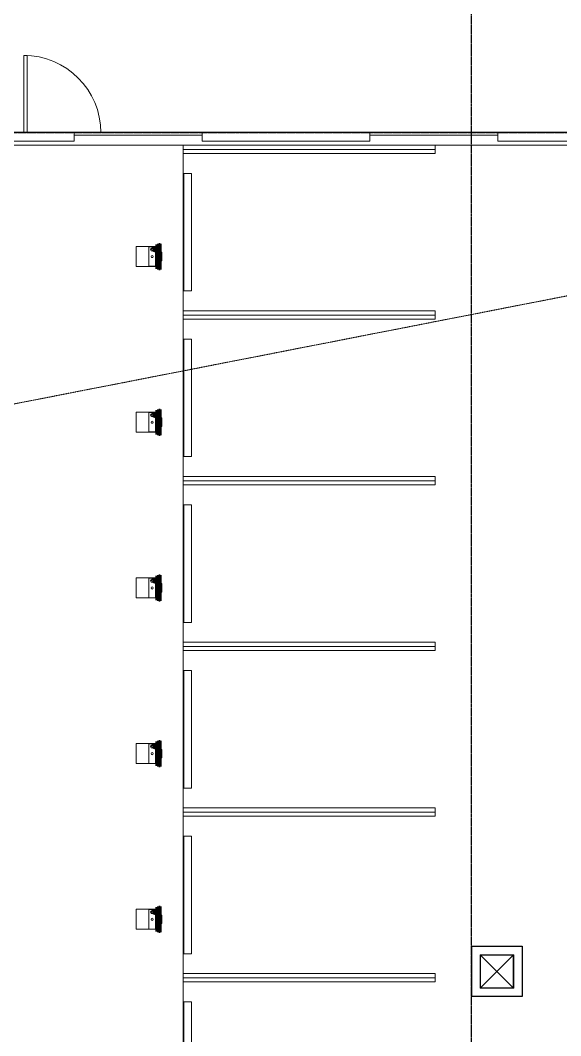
# Model space of a CAD drawing. Header units: millimetres. Extents: x -677815 to 476396, y -125373 to 39000.
# Drawn here: x 137530 to 143967, y 9234 to 21339 of the extents above; entities that cross this region are included whole.
import ezdxf

# ---------------------------------------------------------------- set-up
doc = ezdxf.new("R2010")
doc.units = ezdxf.units.MM
for name, pattern in [('Xref building Toll$0$_SBA Dash - Loose', [5, 3, -2]), ('Xref building Toll$0$_SBA Dash Dot - Loose', [6, 4, -1, 0, -1]), ('Xref building Toll$0$Grid Line', [22.225, 12.7, -3.175, 3.175, -3.175])]:
    doc.linetypes.add(name, pattern=pattern)
for name, color, linetype, lineweight in [('AM_BOR', 4, 'Continuous', 25), ('Xref building Toll$0$A-DETL', 90, 'Continuous', 9), ('Xref building Toll$0$A-DOOR', 31, 'Continuous', 9), ('Xref building Toll$0$A-FLOR', 192, 'Continuous', 25), ('Xref building Toll$0$A-GLAZ', 151, 'Continuous', 9), ('Xref building Toll$0$A-WALL', 113, 'Continuous', 9), ('Xref building Toll$0$C-PRKG', 70, 'Continuous', 9), ('Xref building Toll$0$E-ELEC-EQPM', 71, 'Continuous', 9), ('Xref building Toll$0$P-SANR-FIXT', 6, 'Continuous', 9), ('Xref building Toll$0$P-SANR-FIXT-HDLN', 131, 'Continuous', 9)]:
    doc.layers.add(name, color=color, linetype=linetype, lineweight=lineweight)
doc.layers.add('Xref building Toll$0$S-GRID', color=8, linetype='Continuous')

# ---------------------------------------------------------------- blocks, each defined once
blk = doc.blocks.new('Xref building Toll$0$Toll Grids')
at = {"layer": 'Xref building Toll$0$S-GRID', "linetype": 'Xref building Toll$0$Grid Line'}
for p, q in [((142905, -125373.3), (142905, 36031.5)), ((107519.9, 20000), (163674.6, 20000))]:
    blk.add_line(p, q, dxfattribs=at)
blk = doc.blocks.new('Xref building Toll$0$_SBAMHE2-3000X1975 Parking 90_1 - MHE2-1684271-MASTER GROUND FLOOR')
at = {"layer": 'Xref building Toll$0$C-PRKG'}
for p, q in [((7887.5, 0), (9862.5, 0)), ((9575, 0), (8175, 0)), ((9575, 0), (8175, 0)), ((9912.5, 0), (9812.5, 0)), ((9812.5, 0), (9812.5, -3000)), ((9812.5, -3000), (9812.5, 0)), ((9812.5, 0), (9912.5, 0)), ((9812.5, 0), (9812.5, 0)), ((9912.5, 0), (9812.5, 0)), ((9812.5, 0), (9812.5, -3000)), ((9812.5, -3000), (9812.5, 0)), ((9812.5, 0), (9912.5, 0)), ((9812.5, 0), (9812.5, 0)), ((9862.5, 0), (11837.5, 0)), ((9862.5, 0), (9862.5, -3000)), ((9862.5, 0), (9862.5, -3000)), ((9912.5, -3000), (9912.5, 0)), ((9912.5, 0), (9912.5, -3000)), ((9912.5, 0), (9912.5, 0)), ((9912.5, -3000), (9912.5, 0)), ((9912.5, 0), (9912.5, -3000)), ((9912.5, 0), (9912.5, 0)), ((10150, -4.5), (10150, 0)), ((10150, 0), (10150, 0)), ((10150, 0), (10150, -100)), ((11550, 0), (10150, 0)), ((11550, 0), (10150, 0)), ((11887.5, 0), (11787.5, 0)), ((11787.5, 0), (11787.5, -3000)), ((11787.5, -3000), (11787.5, 0)), ((11787.5, 0), (11887.5, 0)), ((11787.5, 0), (11787.5, 0)), ((11887.5, 0), (11787.5, 0)), ((11787.5, 0), (11787.5, -3000)), ((11787.5, -3000), (11787.5, 0)), ((11787.5, 0), (11887.5, 0)), ((11787.5, 0), (11787.5, 0)), ((11837.5, 0), (13812.5, 0)), ((11837.5, 0), (11837.5, -3000)), ((11837.5, 0), (11837.5, -3000)), ((11887.5, -3000), (11887.5, 0)), ((11887.5, 0), (11887.5, -3000)), ((11887.5, 0), (11887.5, 0)), ((11887.5, -3000), (11887.5, 0)), ((11887.5, 0), (11887.5, -3000)), ((11887.5, 0), (11887.5, 0)), ((12125, -4.5), (12125, 0)), ((12125, 0), (12125, 0)), ((12125, 0), (12125, -100)), ((13525, 0), (12125, 0)), ((13525, 0), (12125, 0)), ((13862.5, 0), (13762.5, 0)), ((13762.5, 0), (13762.5, -3000)), ((13762.5, -3000), (13762.5, 0)), ((13762.5, 0), (13862.5, 0)), ((13762.5, 0), (13762.5, 0)), ((13862.5, 0), (13762.5, 0)), ((13762.5, 0), (13762.5, -3000)), ((13762.5, -3000), (13762.5, 0)), ((13762.5, 0), (13862.5, 0)), ((13762.5, 0), (13762.5, 0)), ((13812.5, 0), (15787.5, 0)), ((13812.5, 0), (13812.5, -3000)), ((13812.5, 0), (13812.5, -3000)), ((13862.5, -3000), (13862.5, 0)), ((13862.5, 0), (13862.5, -3000)), ((13862.5, 0), (13862.5, 0)), ((13862.5, -3000), (13862.5, 0)), ((13862.5, 0), (13862.5, -3000)), ((13862.5, 0), (13862.5, 0)), ((14100, -4.5), (14100, 0)), ((14100, 0), (14100, 0)), ((14100, 0), (14100, -100)), ((15500, 0), (14100, 0)), ((15500, 0), (14100, 0)), ((15837.5, 0), (15737.5, 0)), ((15737.5, 0), (15737.5, -3000)), ((15737.5, -3000), (15737.5, 0)), ((15737.5, 0), (15837.5, 0)), ((15737.5, 0), (15737.5, 0)), ((15837.5, 0), (15737.5, 0)), ((15737.5, 0), (15737.5, -3000)), ((15737.5, -3000), (15737.5, 0)), ((15737.5, 0), (15837.5, 0)), ((15737.5, 0), (15737.5, 0)), ((15787.5, 0), (17762.5, 0)), ((15787.5, 0), (15787.5, -3000)), ((15787.5, 0), (15787.5, -3000)), ((15837.5, -3000), (15837.5, 0)), ((15837.5, 0), (15837.5, -3000)), ((15837.5, 0), (15837.5, 0)), ((15837.5, -3000), (15837.5, 0)), ((15837.5, 0), (15837.5, -3000)), ((15837.5, 0), (15837.5, 0)), ((16075, -4.5), (16075, 0)), ((16075, 0), (16075, 0)), ((16075, 0), (16075, -100)), ((17475, 0), (16075, 0)), ((17475, 0), (16075, 0)), ((17812.5, 0), (17712.5, 0)), ((17712.5, 0), (17712.5, -3000)), ((17712.5, -3000), (17712.5, 0)), ((17712.5, 0), (17812.5, 0)), ((17712.5, 0), (17712.5, 0)), ((17812.5, 0), (17712.5, 0)), ((17712.5, 0), (17712.5, -3000)), ((17712.5, -3000), (17712.5, 0)), ((17712.5, 0), (17812.5, 0)), ((17712.5, 0), (17712.5, 0)), ((17762.5, 0), (19737.5, 0)), ((17762.5, 0), (17762.5, -3000)), ((17762.5, 0), (17762.5, -3000)), ((17812.5, -3000), (17812.5, 0)), ((17812.5, 0), (17812.5, -3000)), ((17812.5, 0), (17812.5, 0)), ((17812.5, -3000), (17812.5, 0)), ((17812.5, 0), (17812.5, -3000)), ((17812.5, 0), (17812.5, 0)), ((18050, -4.5), (18050, 0)), ((18050, 0), (18050, 0)), ((18050, 0), (18050, -100)), ((19450, 0), (18050, 0)), ((19450, 0), (18050, 0)), ((19787.5, 0), (19687.5, 0)), ((19687.5, 0), (19687.5, -3000)), ((19687.5, -3000), (19687.5, 0)), ((19687.5, 0), (19787.5, 0)), ((19687.5, 0), (19687.5, 0)), ((19737.5, 0), (19737.5, -3000)), ((19787.5, -3000), (19787.5, 0)), ((19787.5, 0), (19787.5, -3000)), ((19787.5, 0), (19787.5, 0)), ((9575, -9.5), (8175, -9.5)), ((8175, -9.5), (9575, -9.5)), ((8175, -100), (9575, -100)), ((8175, -100), (9575, -100)), ((9575, -100), (9575, 0)), ((9575, 0), (9575, 0)), ((9575, 0), (9575, -4.5)), ((9575, -4.5), (9575, -9.5)), ((9575, -9.5), (9575, -9.5)), ((9575, -9.5), (9575, -17.5)), ((9575, -17.5), (9575, -95)), ((9575, -100), (9575, -95)), ((9575, -100), (9575, -100)), ((10150, -9.5), (10150, -4.5)), ((11550, -9.5), (10150, -9.5)), ((10150, -9.5), (11550, -9.5)), ((10150, -17.5), (10150, -9.5)), ((10150, -9.5), (10150, -9.5)), ((10150, -95), (10150, -17.5)), ((10150, -95), (10150, -100)), ((10150, -100), (11550, -100)), ((10150, -100), (10150, -100)), ((10150, -100), (11550, -100)), ((11550, -100), (11550, 0)), ((11550, 0), (11550, 0)), ((11550, 0), (11550, -4.5)), ((11550, -4.5), (11550, -9.5)), ((11550, -9.5), (11550, -9.5)), ((11550, -9.5), (11550, -17.5)), ((11550, -17.5), (11550, -95)), ((11550, -100), (11550, -95)), ((11550, -100), (11550, -100)), ((12125, -9.5), (12125, -4.5)), ((13525, -9.5), (12125, -9.5)), ((12125, -9.5), (13525, -9.5)), ((12125, -17.5), (12125, -9.5)), ((12125, -9.5), (12125, -9.5)), ((12125, -95), (12125, -17.5)), ((12125, -95), (12125, -100)), ((12125, -100), (13525, -100)), ((12125, -100), (12125, -100)), ((12125, -100), (13525, -100)), ((13525, -100), (13525, 0)), ((13525, 0), (13525, 0)), ((13525, 0), (13525, -4.5)), ((13525, -4.5), (13525, -9.5)), ((13525, -9.5), (13525, -9.5)), ((13525, -9.5), (13525, -17.5)), ((13525, -17.5), (13525, -95)), ((13525, -100), (13525, -95)), ((13525, -100), (13525, -100)), ((14100, -9.5), (14100, -4.5)), ((15500, -9.5), (14100, -9.5)), ((14100, -9.5), (15500, -9.5)), ((14100, -17.5), (14100, -9.5)), ((14100, -9.5), (14100, -9.5)), ((14100, -95), (14100, -17.5)), ((14100, -95), (14100, -100)), ((14100, -100), (15500, -100)), ((14100, -100), (14100, -100)), ((14100, -100), (15500, -100)), ((15500, -100), (15500, 0)), ((15500, 0), (15500, 0)), ((15500, 0), (15500, -4.5)), ((15500, -4.5), (15500, -9.5)), ((15500, -9.5), (15500, -9.5)), ((15500, -9.5), (15500, -17.5)), ((15500, -17.5), (15500, -95)), ((15500, -100), (15500, -95)), ((15500, -100), (15500, -100)), ((16075, -9.5), (16075, -4.5)), ((17475, -9.5), (16075, -9.5)), ((16075, -9.5), (17475, -9.5)), ((16075, -17.5), (16075, -9.5)), ((16075, -9.5), (16075, -9.5)), ((16075, -95), (16075, -17.5)), ((16075, -95), (16075, -100)), ((16075, -100), (17475, -100)), ((16075, -100), (16075, -100)), ((16075, -100), (17475, -100)), ((17475, -100), (17475, 0)), ((17475, 0), (17475, 0)), ((17475, 0), (17475, -4.5)), ((17475, -4.5), (17475, -9.5)), ((17475, -9.5), (17475, -9.5)), ((17475, -9.5), (17475, -17.5)), ((17475, -17.5), (17475, -95)), ((17475, -100), (17475, -95)), ((17475, -100), (17475, -100)), ((18050, -9.5), (18050, -4.5)), ((19450, -9.5), (18050, -9.5)), ((18050, -9.5), (19450, -9.5)), ((18050, -17.5), (18050, -9.5)), ((18050, -9.5), (18050, -9.5)), ((18050, -95), (18050, -17.5)), ((18050, -95), (18050, -100)), ((18050, -100), (19450, -100)), ((18050, -100), (18050, -100)), ((18050, -100), (19450, -100)), ((19450, -100), (19450, 0)), ((19450, 0), (19450, 0)), ((19450, 0), (19450, -4.5)), ((19450, -4.5), (19450, -9.5)), ((19450, -9.5), (19450, -9.5)), ((19450, -9.5), (19450, -17.5)), ((19450, -17.5), (19450, -95)), ((19450, -100), (19450, -95)), ((19450, -100), (19450, -100)), ((9812.5, -3000), (9912.5, -3000)), ((9912.5, -3000), (9812.5, -3000)), ((9812.5, -3000), (9812.5, -3000)), ((9812.5, -3000), (9912.5, -3000)), ((9912.5, -3000), (9812.5, -3000)), ((9812.5, -3000), (9812.5, -3000)), ((9912.5, -3000), (9912.5, -3000)), ((9912.5, -3000), (9912.5, -3000)), ((11787.5, -3000), (11887.5, -3000)), ((11887.5, -3000), (11787.5, -3000)), ((11787.5, -3000), (11787.5, -3000)), ((11787.5, -3000), (11887.5, -3000)), ((11887.5, -3000), (11787.5, -3000)), ((11787.5, -3000), (11787.5, -3000)), ((11887.5, -3000), (11887.5, -3000)), ((11887.5, -3000), (11887.5, -3000)), ((13762.5, -3000), (13862.5, -3000)), ((13862.5, -3000), (13762.5, -3000)), ((13762.5, -3000), (13762.5, -3000)), ((13762.5, -3000), (13862.5, -3000)), ((13862.5, -3000), (13762.5, -3000)), ((13762.5, -3000), (13762.5, -3000)), ((13862.5, -3000), (13862.5, -3000)), ((13862.5, -3000), (13862.5, -3000)), ((15737.5, -3000), (15837.5, -3000)), ((15837.5, -3000), (15737.5, -3000)), ((15737.5, -3000), (15737.5, -3000)), ((15737.5, -3000), (15837.5, -3000)), ((15837.5, -3000), (15737.5, -3000)), ((15737.5, -3000), (15737.5, -3000)), ((15837.5, -3000), (15837.5, -3000)), ((15837.5, -3000), (15837.5, -3000)), ((17712.5, -3000), (17812.5, -3000)), ((17812.5, -3000), (17712.5, -3000)), ((17712.5, -3000), (17712.5, -3000)), ((17712.5, -3000), (17812.5, -3000)), ((17812.5, -3000), (17712.5, -3000)), ((17712.5, -3000), (17712.5, -3000)), ((17812.5, -3000), (17812.5, -3000)), ((17812.5, -3000), (17812.5, -3000)), ((19687.5, -3000), (19787.5, -3000)), ((19787.5, -3000), (19687.5, -3000)), ((19687.5, -3000), (19687.5, -3000)), ((19787.5, -3000), (19787.5, -3000))]:
    blk.add_line(p, q, dxfattribs=at)
blk = doc.blocks.new('Xref building Toll$0$CST_ Charging Station - Forklift - Standard-1400537-MASTER GROUND FLOOR')
at = {"layer": 'Xref building Toll$0$E-ELEC-EQPM'}
for p, q in [((86, 353), (-152, 353)), ((-152, 353), (-152, 118)), ((86, 118), (86, 353)), ((-152, 201), (86, 201)), ((86, 201), (-152, 201)), ((-152, 201), (-152, 201)), ((-152, 118), (-152, 201)), ((-152, 201), (-152, 118)), ((83, 201), (-149, 201)), ((-149, 201), (-149, 201)), ((-149, 201), (83, 201)), ((-149, 201), (-149, 122)), ((-149, 201), (-149, 122)), ((83, 122), (-149, 122)), ((-149, 122), (-149, 122)), ((-149, 122), (83, 122)), ((29, 122), (-92, 122)), ((-92, 122), (-92, 122)), ((-92, 122), (29, 122)), ((-92, 122), (-92, 120)), ((-92, 122), (-92, 120)), ((-84, 49), (-84, 122)), ((-84, 122), (-84, 122)), ((-84, 122), (-84, 45)), ((-84, 122), (18, 122)), ((-84, 122), (18, 122)), ((18, 45), (18, 122)), ((18, 122), (18, 122)), ((18, 122), (18, 49)), ((25, 135), (25, 90)), ((54, 145), (27, 143)), ((27, 143), (27, 131)), ((27, 131), (54, 132)), ((29, 122), (29, 122)), ((29, 120), (29, 122)), ((29, 122), (29, 120)), ((38, 157), (40, 142)), ((82, 143), (54, 145)), ((54, 132), (82, 131)), ((69, 142), (71, 157)), ((82, 131), (82, 143)), ((83, 201), (83, 201)), ((83, 122), (83, 201)), ((83, 201), (83, 122)), ((83, 122), (83, 122)), ((84, 90), (84, 135)), ((86, 201), (86, 201)), ((86, 201), (86, 118)), ((86, 201), (86, 118)), ((-152, 118), (86, 118)), ((-152, 118), (-152, 118)), ((-152, 118), (86, 118)), ((86, 118), (-152, 118)), ((29, 120), (-92, 120)), ((-92, 120), (-92, 120)), ((-92, 120), (29, 120)), ((-84, 45), (-84, 49)), ((-84, 49), (-84, 49)), ((-84, 49), (18, 49)), ((-84, 49), (18, 49)), ((-84, 45), (-84, 45)), ((18, 45), (-84, 45)), ((-84, 45), (18, 45)), ((18, 49), (18, 49)), ((18, 49), (18, 45)), ((18, 45), (18, 45)), ((27, 83), (37, 68)), ((29, 120), (29, 120)), ((72, 68), (82, 83)), ((86, 118), (86, 118))]:
    blk.add_line(p, q, dxfattribs=at)
at = {"layer": 'Xref building Toll$0$E-ELEC-EQPM', "flags": 128}
for points in [[(-193, 78), (-156, 78), (-63, 78), (-33, 78)], [(-33, 78), (-135, 78), (-190, 78), (-193, 78)], [(-193, 68), (-156, 68), (-63, 68), (-33, 68)], [(-33, 68), (-135, 68), (-190, 68), (-193, 68)], [(-187, 97), (-151, 97), (-58, 97), (-33, 97)], [(-33, 97), (-133, 97), (-185, 97), (-187, 97)], [(-187, 87), (-151, 87), (-58, 87), (-33, 87)], [(-33, 87), (-133, 87), (-185, 87), (-187, 87)], [(-185, 65), (-148, 65), (-56, 65), (-33, 65)], [(-33, 65), (-132, 65), (-183, 65), (-185, 65)], [(-185, 55), (-148, 55), (-56, 55), (-33, 55)], [(-33, 55), (-132, 55), (-183, 55), (-185, 55)], [(-179, 116), (-143, 116), (-52, 116), (-33, 116)], [(-33, 116), (-130, 116), (-178, 116), (-179, 116)], [(-179, 106), (-143, 106), (-52, 106), (-33, 106)], [(-33, 106), (-130, 106), (-178, 106), (-179, 106)], [(113, 116), (77, 116), (-15, 116), (-33, 116)], [(-33, 116), (63, 116), (112, 116), (113, 116)], [(113, 106), (77, 106), (-15, 106), (-33, 106)], [(-33, 106), (63, 106), (112, 106), (113, 106)], [(121, 97), (84, 97), (-8, 97), (-33, 97)], [(-33, 97), (66, 97), (119, 97), (121, 97)], [(121, 87), (84, 87), (-8, 87), (-33, 87)], [(-33, 87), (66, 87), (119, 87), (121, 87)], [(126, 78), (90, 78), (-3, 78), (-33, 78)], [(-33, 78), (69, 78), (124, 78), (126, 78)], [(126, 68), (90, 68), (-3, 68), (-33, 68)], [(-33, 68), (69, 68), (124, 68), (126, 68)], [(119, 65), (82, 65), (-10, 65), (-33, 65)], [(-33, 65), (66, 65), (117, 65), (119, 65)], [(119, 55), (82, 55), (-10, 55), (-33, 55)], [(-33, 55), (66, 55), (117, 55), (119, 55)]]:
    blk.add_lwpolyline(points, dxfattribs=at)
at = {"layer": 'Xref building Toll$0$E-ELEC-EQPM'}
for centre, radius, start, end in [((-33, 161), 12.7, 360, 180), ((-33, 161), 12.7, 0, 180), ((-33, 161), 12.7, 180, 360), ((-33, 161), 12.7, 180, 360), ((51, 161), 19.1, 360, 180), ((51, 161), 19, 0, 180), ((51, 161), 19.1, 180, 360), ((51, 161), 19, 180, 360), ((54, 73), 12, 90, 270), ((54, 73), 12, 90, 270), ((54, 73), 6.44, 90, 270), ((54, 73), 5.14, 90, 270), ((54, 73), 5.14, 90, 270), ((54, 73), 12, 270, 90), ((54, 73), 12, 270, 90), ((54, 73), 6.44, 270, 90), ((54, 73), 5.14, 270, 90), ((54, 73), 5.14, 270, 90)]:
    blk.add_arc(centre, radius, start, end, dxfattribs=at)
for centre, major_axis, start_param, end_param in [((54, 135), (29.4, 0), 1.570796, 4.712389), ((54, 143), (27.2, 0), 3.141593, 6.283185), ((54, 131), (27.2, 0), 3.141593, 6.283185), ((54, 158), (16.2, 0), 1.570796, 4.712389), ((54, 143), (14.5, 0), 1.570796, 4.712389), ((54, 158), (16.2, 0), 4.712389, 7.853982), ((54, 135), (29.4, 0), 4.712389, 7.853982), ((54, 143), (14.5, 0), 4.712389, 7.853982), ((54, 90), (29.4, 0), 1.570796, 4.712389), ((54, 73), (18.6, 0), 1.570796, 4.712389), ((54, 90), (29.4, 0), 4.712389, 7.853982), ((54, 73), (18.6, 0), 4.712389, 7.853982)]:
    blk.add_ellipse(centre, major_axis=major_axis, ratio=0.642788, start_param=start_param, end_param=end_param, dxfattribs=at)
blk = doc.blocks.new('Xref building Toll$0$_SBA 1SWING SPDoor 01a - 920W x 2040H WD-V286-MASTER GROUND FLOOR')
at = {"layer": 'Xref building Toll$0$A-DOOR'}
for p, q in [((420, -75), (420, -995)), ((460, -995), (460, -75)), ((460, -995), (420, -995))]:
    blk.add_line(p, q, dxfattribs=at)
blk.add_arc((460, -75), 920, 180, 270, dxfattribs=at)
blk = doc.blocks.new('Xref building Toll$0$Louvre_WPL100 - Louvre_WPL100 3-V287-MASTER GROUND FLOOR')
at = {"layer": 'Xref building Toll$0$A-GLAZ'}
for p, q in [((-375, 14.5), (1625, 14.5)), ((-375, -85.5), (-375, 14.5)), ((1625, 14.5), (1625, -85.5)), ((1625, -85.5), (-375, -85.5))]:
    blk.add_line(p, q, dxfattribs=at)
blk = doc.blocks.new('Xref building Toll$0$Louvre_WPL100 - Louvre_WPL100 3-1689211-MASTER GROUND FLOOR')
at = {"layer": 'Xref building Toll$0$A-GLAZ'}
for p, q in [((-375, 85.5), (1625, 85.5)), ((-375, -14.5), (-375, 85.5)), ((1625, 85.5), (1625, -14.5)), ((1625, -14.5), (-375, -14.5))]:
    blk.add_line(p, q, dxfattribs=at)
blk = doc.blocks.new('Xref building Toll$0$IVS-PLF-Floor Based-Site Sump Pit - 300x300x300mm-1634715-MASTER GROUND FLOOR')
at = {"layer": 'Xref building Toll$0$P-SANR-FIXT'}
for p, q in [((-200, 200), (200, 200)), ((-200, -200), (-200, 200)), ((195, 195), (-195, 195)), ((-195, 195), (-195, -195)), ((195, -195), (195, 195)), ((200, 200), (200, -200)), ((200, -200), (-200, -200)), ((-195, -195), (195, -195))]:
    blk.add_line(p, q, dxfattribs=at)
at = {"layer": 'Xref building Toll$0$P-SANR-FIXT-HDLN'}
for p, q in [((-195, -195), (195, 195)), ((-195, 195), (195, -195))]:
    blk.add_line(p, q, dxfattribs=at)
blk = doc.blocks.new('Xref building Toll$0$building block 28092016')
at = {"layer": 'Xref building Toll$0$A-DETL', "linetype": 'Xref building Toll$0$_SBA Dash - Loose'}
for p, q in [((774299, -651499), (876542, -651499)), ((876542, -651499), (774299, -671499))]:
    blk.add_line(p, q, dxfattribs=at)
at = {"layer": 'Xref building Toll$0$A-FLOR'}
for p, q in [((865457, -661199), (866057, -661199)), ((865457, -661799), (865457, -661199)), ((866057, -661199), (866057, -661799)), ((866057, -661799), (865457, -661799))]:
    blk.add_line(p, q, dxfattribs=at)
at = {"layer": 'Xref building Toll$0$A-WALL', "lineweight": 18}
for p, q in [((862245, -651499), (860720, -651499)), ((860720, -651528), (862245, -651528)), ((865770, -651499), (864245, -651499)), ((864245, -651528), (865770, -651528))]:
    blk.add_line(p, q, dxfattribs=at)
at = {"layer": 'Xref building Toll$0$A-WALL'}
blk.add_line((867556, -651649), (859868, -651649), dxfattribs=at)
at = {"layer": 'Xref building Toll$0$S-GRID', "linetype": 'Xref building Toll$0$_SBA Dash Dot - Loose'}
blk.add_line((879414, -651499), (830296, -651499), dxfattribs=at)
at = {"layer": 'Xref building Toll$0$A-DOOR', "rotation": 180}
blk.add_blockref('Xref building Toll$0$_SBA 1SWING SPDoor 01a - 920W x 2040H WD-V286-MASTER GROUND FLOOR', (860580, -651574), dxfattribs=at)
at = {"layer": 'Xref building Toll$0$A-GLAZ', "rotation": 180}
for p in [(860345, -651514), (863870, -651514)]:
    blk.add_blockref('Xref building Toll$0$Louvre_WPL100 - Louvre_WPL100 3-1689211-MASTER GROUND FLOOR', p, dxfattribs=at)
at = {"layer": 'Xref building Toll$0$A-GLAZ'}
blk.add_blockref('Xref building Toll$0$Louvre_WPL100 - Louvre_WPL100 3-V287-MASTER GROUND FLOOR', (866145, -651514), dxfattribs=at)
at = {"layer": 'Xref building Toll$0$C-PRKG', "rotation": 90}
blk.add_blockref('Xref building Toll$0$_SBAMHE2-3000X1975 Parking 90_1 - MHE2-1684271-MASTER GROUND FLOOR', (862020, -671437), dxfattribs=at)
at = {"layer": 'Xref building Toll$0$E-ELEC-EQPM', "rotation": 90}
for p in [(861812, -652944), (861812, -654919), (861812, -656894), (861812, -658869), (861812, -660844)]:
    blk.add_blockref('Xref building Toll$0$CST_ Charging Station - Forklift - Standard-1400537-MASTER GROUND FLOOR', p, dxfattribs=at)
at = {"layer": 'Xref building Toll$0$P-SANR-FIXT'}
blk.add_blockref('Xref building Toll$0$IVS-PLF-Floor Based-Site Sump Pit - 300x300x300mm-1634715-MASTER GROUND FLOOR', (865757, -661499), dxfattribs=at)
blk = doc.blocks.new('Xref building Toll')
for name, p in [('Xref building Toll$0$Toll Grids', (0, 0)), ('Xref building Toll$0$building block 28092016', (-722550, 671499))]:
    blk.add_blockref(name, p)

msp = doc.modelspace()

# ---------------------------------------------------------------- block references
at = {"layer": 'AM_BOR'}
msp.add_blockref('Xref building Toll', (0, 0), dxfattribs=at)

doc.saveas('drawing.dxf')
